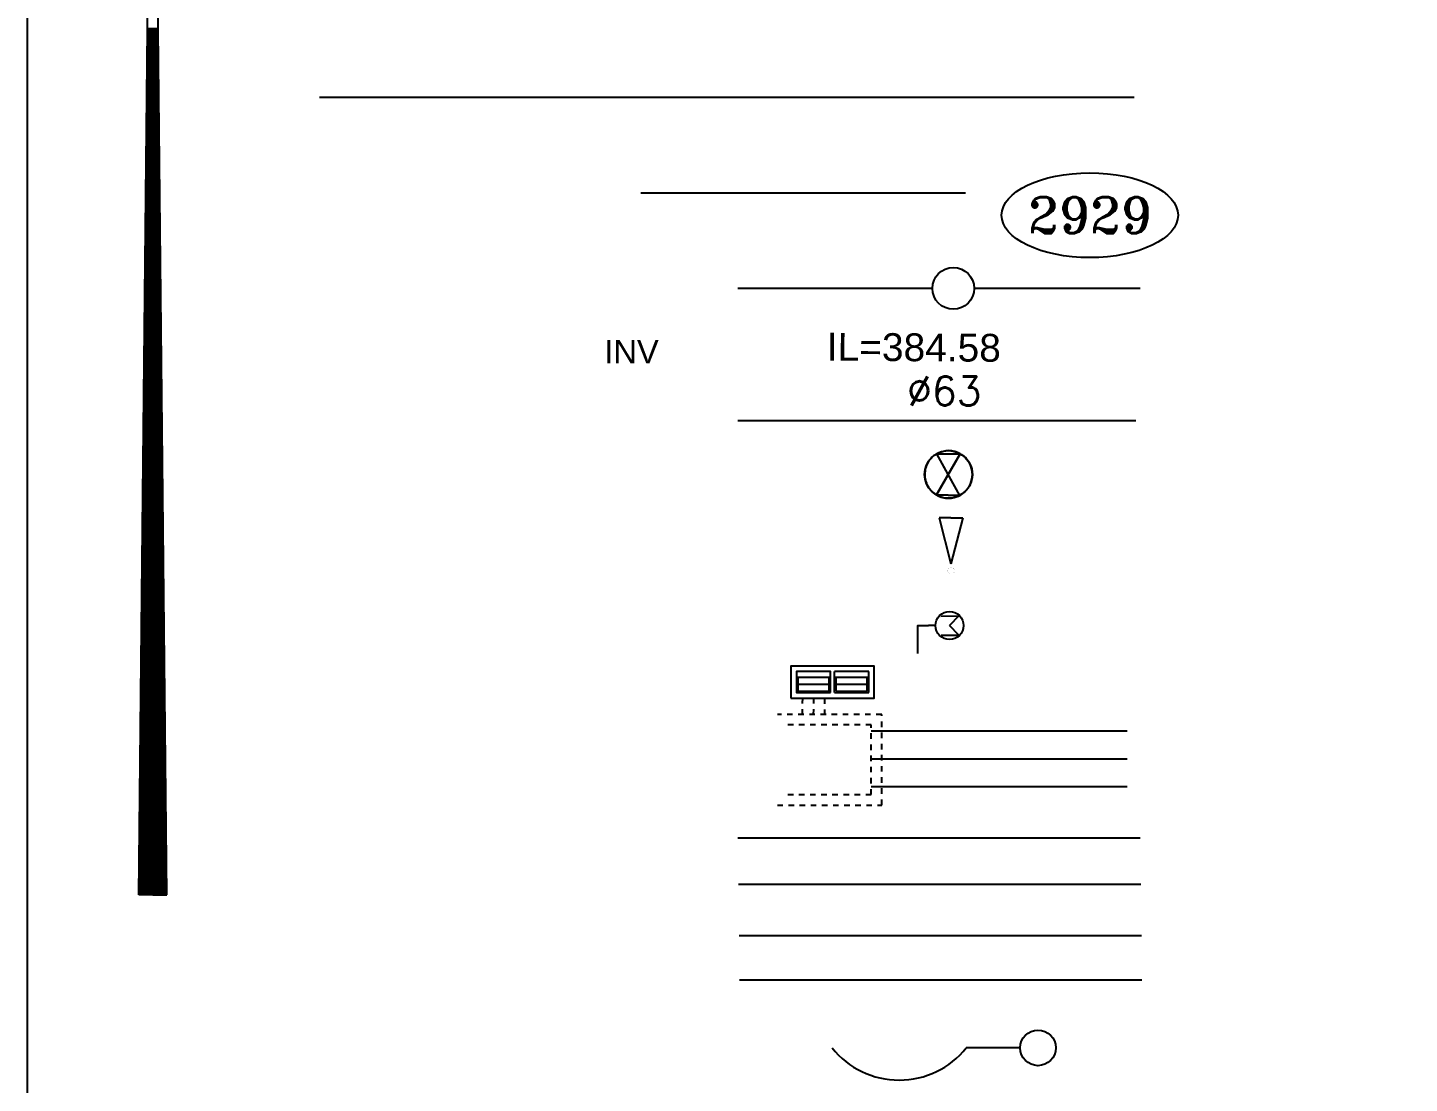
# Model space of a CAD drawing. Extents: x 271 to 16033, y -55852 to 2525.
# Drawn here: x 15991.26 to 16016.08, y -55764.04 to -55745.08 of the extents above; entities that cross this region are included whole.
import ezdxf
from ezdxf.enums import TextEntityAlignment as Align

# ---------------------------------------------------------------- set-up
doc = ezdxf.new("R2010")
doc.units = 0
doc.header["$MEASUREMENT"] = 0
doc.linetypes.add('Dashed', pattern=[1, 0.3, -0.4, 0.3])
for name, color, linetype in [('1501-KIR-BETON', 30, 'Continuous'), ('2-NIKUZ', 134, 'Continuous'), ('4002', 214, 'Continuous'), ('4205', 12, 'Continuous'), ('4436', 32, 'Continuous'), ('6081', 1, 'Continuous'), ('BIU200', 3, 'Continuous'), ('CONT', 8, 'Continuous'), ('H_IL', 7, 'Continuous'), ('MAI 63', 5, 'Continuous'), ('MAI110', 5, 'Continuous'), ('MTEXT-500', 5, 'Continuous'), ('NIKUZ', 134, 'Continuous'), ('TEURA', 32, 'Continuous'), ('TEXT_MIKRA', 7, 'Continuous'), ('TEXT_RAM', 7, 'Continuous')]:
    doc.layers.add(name, color=color, linetype=linetype)
doc.styles.add('DCADTXTSTYLE11', font='ARIAL.TTF')
doc.styles.add('DCADTXTSTYLE14', font='SYMAP')
doc.styles.add('DCADTXTSTYLE15', font='ROMANT')
doc.styles.add('DCADTXTSTYLE8', font='ROMANS')
doc.styles.add('DCADTXTSTYLE9', font='HEBTXT')

# ---------------------------------------------------------------- blocks, each defined once
blk = doc.blocks.new('81')
at = {"color": 250, "linetype": 'Continuous'}
blk.add_line((0, 0.32), (0, 1.287), dxfattribs=at)
blk.add_lwpolyline([(0, 3.699, 0.48057), (0, 1.287, 0.48057)], format="xyb", dxfattribs=at)
blk.add_circle((0, 0), 0.32, dxfattribs=at)
at = {"color": 250, "linetype": 'Continuous', "style": 'DCADTXTSTYLE11', "flags": 1}
for tag, p in [('PCODE', (-3.146, 0.489)), ('LCODE', (-3.146, -0.811))]:
    blk.add_attdef(tag, text='', height=1.2, dxfattribs=at).set_placement(p, align=Align.CENTER)
at = {"color": 250, "linetype": 'Continuous', "style": 'DCADTXTSTYLE11'}
blk.add_attdef('ME', text='', height=1.2, dxfattribs=at).set_placement((-2.155, -2.072), align=Align.RIGHT)
at = {"color": 250, "linetype": 'Continuous', "style": 'DCADTXTSTYLE11', "flags": 8}
blk.add_attdef('S', (-1.59, -2.076), '', height=1.2, dxfattribs=at)
at = {"color": 250, "linetype": 'Continuous', "style": 'DCADTXTSTYLE11'}
for tag, p in [('C', (0.014, -1.473)), ('PP', (-0.025, -3.26))]:
    blk.add_attdef(tag, text='', height=1.2, dxfattribs=at).set_placement(p, align=Align.MIDDLE_CENTER)
blk.add_attdef('P', (2.117, -2.07), '', height=1.2, dxfattribs=at)
blk.add_attdef('O', text='', height=1.2, dxfattribs=at).set_placement((0.027, -2.664), align=Align.TOP_CENTER)
blk = doc.blocks.new('4512')
at = {"color": 5, "linetype": 'Continuous'}
for p, q in [((0, 0.917), (-0.204, 0.917)), ((-0.204, 0.917), (0, 0.119)), ((0, 0.917), (0.204, 0.917)), ((0, 0.917), (0, 0.917)), ((0, 0.917), (0, 0.917)), ((0, 0.917), (0, 0.917)), ((0.204, 0.917), (0, 0.119))]:
    blk.add_line(p, q, dxfattribs=at)
at = {"color": 5, "linetype": 'Continuous', "const_width": 0.0012}
blk.add_lwpolyline([(-0.06, 0, 1), (0.06, 0, 1)], format="xyb", close=True, dxfattribs=at)
at = {"color": 5, "linetype": 'Continuous', "style": 'DCADTXTSTYLE9', "width": 0.8}
blk.add_attdef('N', text='', height=0.9, dxfattribs=at).set_placement((0, 1.267), align=Align.BOTTOM_CENTER)
at = {"color": 5, "linetype": 'Continuous', "style": 'DCADTXTSTYLE9', "width": 0.8, "flags": 1}
blk.add_attdef('TYPE', text='', height=0.9, dxfattribs=at).set_placement((0.003, -0.783), align=Align.TOP_CENTER)
blk = doc.blocks.new('1BB389')
at = {"color": 7, "linetype": 'Continuous'}
for p, q in [((-20.877, -163.781), (-20.1, -163.781)), ((-20.876, -163.688), (-20.101, -163.688)), ((-20.875, -163.594), (-20.102, -163.594)), ((-20.874, -163.5), (-20.103, -163.5)), ((-20.873, -163.406), (-20.104, -163.406)), ((-20.872, -163.312), (-20.105, -163.312)), ((-20.871, -163.219), (-20.106, -163.219)), ((-20.87, -163.125), (-20.107, -163.125)), ((-20.869, -162.938), (-20.109, -162.938)), ((-20.869, -163.031), (-20.108, -163.031)), ((-20.868, -162.844), (-20.11, -162.844)), ((-20.886, -164.719), (-20.091, -164.719)), ((-20.885, -164.625), (-20.092, -164.625)), ((-20.884, -164.438), (-20.094, -164.438)), ((-20.884, -164.531), (-20.093, -164.531)), ((-20.883, -164.344), (-20.095, -164.344)), ((-20.882, -164.25), (-20.096, -164.25)), ((-20.881, -164.156), (-20.097, -164.156)), ((-20.88, -164.062), (-20.098, -164.062)), ((-20.879, -163.969), (-20.099, -163.969)), ((-20.878, -163.875), (-20.1, -163.875)), ((-20.897, -165.75), (-20.081, -165.75)), ((-20.896, -165.656), (-20.082, -165.656)), ((-20.895, -165.562), (-20.083, -165.562)), ((-20.894, -165.469), (-20.084, -165.469)), ((-20.893, -165.375), (-20.085, -165.375)), ((-20.892, -165.281), (-20.085, -165.281)), ((-20.891, -165.188), (-20.086, -165.188)), ((-20.89, -165.094), (-20.087, -165.094)), ((-20.889, -165), (-20.088, -165)), ((-20.888, -164.906), (-20.089, -164.906)), ((-20.887, -164.812), (-20.09, -164.812)), ((-20.906, -166.688), (-20.071, -166.688)), ((-20.905, -166.594), (-20.072, -166.594)), ((-20.904, -166.5), (-20.073, -166.5)), ((-20.903, -166.406), (-20.074, -166.406)), ((-20.902, -166.312), (-20.075, -166.312)), ((-20.901, -166.219), (-20.076, -166.219)), ((-20.9, -166.125), (-20.077, -166.125)), ((-20.899, -166.031), (-20.078, -166.031)), ((-20.898, -165.844), (-20.08, -165.844)), ((-20.898, -165.938), (-20.079, -165.938)), ((-20.916, -167.719), (-20.061, -167.719)), ((-20.915, -167.625), (-20.062, -167.625)), ((-20.914, -167.531), (-20.063, -167.531)), ((-20.913, -167.344), (-20.065, -167.344)), ((-20.913, -167.438), (-20.064, -167.438)), ((-20.912, -167.25), (-20.066, -167.25)), ((-20.911, -167.156), (-20.067, -167.156)), ((-20.91, -167.062), (-20.068, -167.062)), ((-20.909, -166.969), (-20.069, -166.969)), ((-20.908, -166.875), (-20.07, -166.875)), ((-20.907, -166.781), (-20.071, -166.781)), ((-20.927, -168.75), (-20.051, -168.75)), ((-20.926, -168.656), (-20.052, -168.656)), ((-20.925, -168.562), (-20.053, -168.562)), ((-20.924, -168.469), (-20.054, -168.469)), ((-20.923, -168.375), (-20.055, -168.375)), ((-20.922, -168.281), (-20.056, -168.281)), ((-20.921, -168.188), (-20.056, -168.188)), ((-20.92, -168.094), (-20.057, -168.094)), ((-20.919, -168), (-20.058, -168)), ((-20.918, -167.906), (-20.059, -167.906)), ((-20.917, -167.812), (-20.06, -167.812)), ((-20.936, -169.688), (-20.042, -169.688)), ((-20.935, -169.594), (-20.042, -169.594)), ((-20.934, -169.5), (-20.043, -169.5)), ((-20.933, -169.406), (-20.044, -169.406)), ((-20.932, -169.312), (-20.045, -169.312)), ((-20.931, -169.219), (-20.046, -169.219)), ((-20.93, -169.125), (-20.047, -169.125)), ((-20.929, -169.031), (-20.048, -169.031)), ((-20.928, -168.938), (-20.049, -168.938)), ((-20.927, -168.844), (-20.05, -168.844)), ((-20.946, -170.719), (-20.031, -170.719)), ((-20.945, -170.625), (-20.032, -170.625)), ((-20.944, -170.531), (-20.033, -170.531)), ((-20.943, -170.438), (-20.034, -170.438)), ((-20.942, -170.25), (-20.036, -170.25)), ((-20.942, -170.344), (-20.035, -170.344)), ((-20.941, -170.156), (-20.037, -170.156)), ((-20.94, -170.062), (-20.038, -170.062)), ((-20.939, -169.969), (-20.039, -169.969)), ((-20.938, -169.875), (-20.04, -169.875)), ((-20.937, -169.781), (-20.041, -169.781)), ((-20.956, -171.656), (-20.022, -171.656)), ((-20.955, -171.562), (-20.023, -171.562)), ((-20.954, -171.469), (-20.024, -171.469)), ((-20.953, -171.375), (-20.025, -171.375)), ((-20.952, -171.281), (-20.026, -171.281)), ((-20.951, -171.188), (-20.027, -171.188)), ((-20.95, -171.094), (-20.027, -171.094)), ((-20.949, -171), (-20.028, -171)), ((-20.948, -170.906), (-20.029, -170.906)), ((-20.947, -170.812), (-20.03, -170.812)), ((-20.966, -172.688), (-20.012, -172.688)), ((-20.965, -172.594), (-20.013, -172.594)), ((-20.964, -172.5), (-20.013, -172.5)), ((-20.963, -172.406), (-20.014, -172.406)), ((-20.962, -172.312), (-20.015, -172.312)), ((-20.961, -172.219), (-20.016, -172.219)), ((-20.96, -172.125), (-20.017, -172.125)), ((-20.959, -172.031), (-20.018, -172.031)), ((-20.958, -171.938), (-20.019, -171.938)), ((-20.957, -171.75), (-20.021, -171.75)), ((-20.957, -171.844), (-20.02, -171.844)), ((-20.976, -173.719), (-20.001, -173.719)), ((-20.975, -173.625), (-20.002, -173.625)), ((-20.974, -173.531), (-20.003, -173.531)), ((-20.973, -173.438), (-20.004, -173.438)), ((-20.972, -173.344), (-20.005, -173.344)), ((-20.971, -173.156), (-20.007, -173.156)), ((-20.971, -173.25), (-20.006, -173.25)), ((-20.97, -173.062), (-20.008, -173.062)), ((-20.969, -172.969), (-20.009, -172.969)), ((-20.968, -172.875), (-20.01, -172.875)), ((-20.967, -172.781), (-20.011, -172.781)), ((-20.986, -174.656), (-19.992, -174.656)), ((-20.985, -174.562), (-19.993, -174.562)), ((-20.984, -174.469), (-19.994, -174.469)), ((-20.983, -174.375), (-19.995, -174.375)), ((-20.982, -174.281), (-19.996, -174.281)), ((-20.981, -174.188), (-19.997, -174.188)), ((-20.98, -174.094), (-19.998, -174.094)), ((-20.979, -174), (-19.998, -174)), ((-20.978, -173.906), (-19.999, -173.906)), ((-20.977, -173.812), (-20, -173.812)), ((-20.996, -175.688), (-19.982, -175.688)), ((-20.995, -175.594), (-19.983, -175.594)), ((-20.994, -175.5), (-19.984, -175.5)), ((-20.993, -175.406), (-19.984, -175.406)), ((-20.992, -175.312), (-19.985, -175.312)), ((-20.991, -175.219), (-19.986, -175.219)), ((-20.99, -175.125), (-19.987, -175.125)), ((-20.989, -175.031), (-19.988, -175.031)), ((-20.988, -174.938), (-19.989, -174.938)), ((-20.987, -174.844), (-19.99, -174.844)), ((-20.986, -174.75), (-19.991, -174.75)), ((-21.005, -176.625), (-19.972, -176.625)), ((-21.004, -176.531), (-19.973, -176.531)), ((-21.003, -176.438), (-19.974, -176.438)), ((-21.002, -176.344), (-19.975, -176.344)), ((-21.001, -176.25), (-19.976, -176.25)), ((-21, -176.062), (-19.978, -176.062)), ((-21, -176.156), (-19.977, -176.156)), ((-20.999, -175.969), (-19.979, -175.969)), ((-20.998, -175.875), (-19.98, -175.875)), ((-20.997, -175.781), (-19.981, -175.781)), ((-21.015, -177.562), (-19.963, -177.562)), ((-21.015, -177.656), (-19.962, -177.656)), ((-21.014, -177.469), (-19.964, -177.469)), ((-21.013, -177.375), (-19.965, -177.375)), ((-21.012, -177.281), (-19.966, -177.281)), ((-21.011, -177.188), (-19.967, -177.188)), ((-21.01, -177.094), (-19.968, -177.094)), ((-21.009, -177), (-19.969, -177)), ((-21.008, -176.906), (-19.969, -176.906)), ((-21.007, -176.812), (-19.97, -176.812)), ((-21.006, -176.719), (-19.971, -176.719)), ((-21.025, -178.594), (-19.953, -178.594)), ((-21.024, -178.5), (-19.954, -178.5)), ((-21.023, -178.406), (-19.954, -178.406)), ((-21.022, -178.313), (-19.955, -178.313)), ((-21.021, -178.219), (-19.956, -178.219)), ((-21.02, -178.125), (-19.957, -178.125)), ((-21.019, -178.031), (-19.958, -178.031)), ((-21.018, -177.938), (-19.959, -177.938)), ((-21.017, -177.844), (-19.96, -177.844)), ((-21.016, -177.75), (-19.961, -177.75)), ((-21.035, -179.625), (-19.942, -179.625)), ((-21.034, -179.531), (-19.943, -179.531)), ((-21.033, -179.438), (-19.944, -179.438)), ((-21.032, -179.344), (-19.945, -179.344)), ((-21.031, -179.25), (-19.946, -179.25)), ((-21.03, -179.062), (-19.948, -179.062)), ((-21.03, -179.156), (-19.947, -179.156)), ((-21.029, -178.969), (-19.949, -178.969)), ((-21.028, -178.875), (-19.95, -178.875)), ((-21.027, -178.781), (-19.951, -178.781)), ((-21.026, -178.688), (-19.952, -178.688)), ((-21.045, -180.656), (-19.932, -180.656)), ((-21.044, -180.469), (-19.934, -180.469)), ((-21.044, -180.562), (-19.933, -180.562)), ((-21.043, -180.375), (-19.935, -180.375)), ((-21.042, -180.281), (-19.936, -180.281)), ((-21.041, -180.188), (-19.937, -180.188)), ((-21.04, -180.094), (-19.938, -180.094)), ((-21.039, -180), (-19.939, -180)), ((-21.038, -179.906), (-19.94, -179.906)), ((-21.037, -179.812), (-19.94, -179.812)), ((-21.036, -179.719), (-19.941, -179.719)), ((-21.055, -181.594), (-19.923, -181.594)), ((-21.054, -181.5), (-19.924, -181.5)), ((-21.053, -181.406), (-19.925, -181.406)), ((-21.052, -181.312), (-19.925, -181.312)), ((-21.051, -181.219), (-19.926, -181.219)), ((-21.05, -181.125), (-19.927, -181.125)), ((-21.049, -181.031), (-19.928, -181.031)), ((-21.048, -180.938), (-19.929, -180.938)), ((-21.047, -180.844), (-19.93, -180.844)), ((-21.046, -180.75), (-19.931, -180.75)), ((-21.065, -182.625), (-19.912, -182.625)), ((-21.064, -182.531), (-19.913, -182.531)), ((-21.063, -182.438), (-19.914, -182.438)), ((-21.062, -182.344), (-19.915, -182.344)), ((-21.061, -182.25), (-19.916, -182.25)), ((-21.06, -182.156), (-19.917, -182.156)), ((-21.059, -181.969), (-19.919, -181.969)), ((-21.059, -182.062), (-19.918, -182.062)), ((-21.058, -181.875), (-19.92, -181.875)), ((-21.057, -181.781), (-19.921, -181.781)), ((-21.056, -181.688), (-19.922, -181.688)), ((-21.074, -183.562), (-19.903, -183.562)), ((-21.073, -183.375), (-19.905, -183.375)), ((-21.073, -183.469), (-19.904, -183.469)), ((-21.072, -183.281), (-19.906, -183.281)), ((-21.071, -183.188), (-19.907, -183.188)), ((-21.07, -183.094), (-19.908, -183.094)), ((-21.069, -183), (-19.909, -183)), ((-21.068, -182.906), (-19.91, -182.906)), ((-21.067, -182.812), (-19.911, -182.812)), ((-21.066, -182.719), (-19.911, -182.719)), ((-21.085, -184.594), (-19.893, -184.594)), ((-21.084, -184.5), (-19.894, -184.5)), ((-21.083, -184.406), (-19.895, -184.406)), ((-21.082, -184.312), (-19.896, -184.312)), ((-21.081, -184.219), (-19.896, -184.219)), ((-21.08, -184.125), (-19.897, -184.125)), ((-21.079, -184.031), (-19.898, -184.031)), ((-21.078, -183.938), (-19.899, -183.938)), ((-21.077, -183.844), (-19.9, -183.844)), ((-21.076, -183.75), (-19.901, -183.75)), ((-21.075, -183.656), (-19.902, -183.656)), ((-21.095, -185.625), (-19.882, -185.625)), ((-21.094, -185.531), (-19.883, -185.531)), ((-21.093, -185.438), (-19.884, -185.438)), ((-21.092, -185.344), (-19.885, -185.344)), ((-21.091, -185.25), (-19.886, -185.25)), ((-21.09, -185.156), (-19.887, -185.156)), ((-21.089, -185.062), (-19.888, -185.062)), ((-21.088, -184.875), (-19.89, -184.875)), ((-21.088, -184.969), (-19.889, -184.969)), ((-21.087, -184.781), (-19.891, -184.781)), ((-21.086, -184.688), (-19.892, -184.688)), ((-21.104, -186.562), (-19.873, -186.562)), ((-21.103, -186.469), (-19.874, -186.469)), ((-21.102, -186.281), (-19.876, -186.281)), ((-21.102, -186.375), (-19.875, -186.375)), ((-21.101, -186.188), (-19.877, -186.188)), ((-21.1, -186.094), (-19.878, -186.094)), ((-21.099, -186), (-19.879, -186)), ((-21.098, -185.906), (-19.88, -185.906)), ((-21.097, -185.812), (-19.881, -185.812)), ((-21.096, -185.719), (-19.882, -185.719)), ((-21.115, -187.594), (-19.863, -187.594)), ((-21.114, -187.5), (-19.864, -187.5)), ((-21.113, -187.406), (-19.865, -187.406)), ((-21.112, -187.312), (-19.866, -187.312)), ((-21.111, -187.219), (-19.867, -187.219)), ((-21.11, -187.125), (-19.867, -187.125)), ((-21.109, -187.031), (-19.868, -187.031)), ((-21.108, -186.938), (-19.869, -186.938)), ((-21.107, -186.844), (-19.87, -186.844)), ((-21.106, -186.75), (-19.871, -186.75)), ((-21.105, -186.656), (-19.872, -186.656)), ((-21.124, -188.531), (-19.853, -188.531)), ((-21.123, -188.438), (-19.854, -188.438)), ((-21.122, -188.344), (-19.855, -188.344)), ((-21.121, -188.25), (-19.856, -188.25)), ((-21.12, -188.156), (-19.857, -188.156)), ((-21.119, -188.062), (-19.858, -188.062)), ((-21.118, -187.969), (-19.859, -187.969)), ((-21.117, -187.781), (-19.861, -187.781)), ((-21.117, -187.875), (-19.86, -187.875)), ((-21.116, -187.688), (-19.862, -187.688)), ((-21.134, -189.562), (-19.843, -189.562)), ((-21.133, -189.469), (-19.844, -189.469)), ((-21.132, -189.281), (-19.846, -189.281)), ((-21.132, -189.375), (-19.845, -189.375)), ((-21.131, -189.188), (-19.847, -189.188)), ((-21.13, -189.094), (-19.848, -189.094)), ((-21.129, -189), (-19.849, -189)), ((-21.128, -188.906), (-19.85, -188.906)), ((-21.127, -188.812), (-19.851, -188.812)), ((-21.126, -188.719), (-19.852, -188.719)), ((-21.125, -188.625), (-19.853, -188.625)), ((-21.145, -190.594), (-19.833, -190.594)), ((-21.144, -190.5), (-19.834, -190.5)), ((-21.143, -190.406), (-19.835, -190.406)), ((-21.142, -190.312), (-19.836, -190.312)), ((-21.141, -190.219), (-19.837, -190.219)), ((-21.14, -190.125), (-19.838, -190.125)), ((-21.139, -190.031), (-19.838, -190.031)), ((-21.138, -189.938), (-19.839, -189.938)), ((-21.137, -189.844), (-19.84, -189.844)), ((-21.136, -189.75), (-19.841, -189.75)), ((-21.135, -189.656), (-19.842, -189.656)), ((-21.154, -191.531), (-19.824, -191.531)), ((-21.153, -191.438), (-19.824, -191.438)), ((-21.152, -191.344), (-19.825, -191.344)), ((-21.151, -191.25), (-19.826, -191.25)), ((-21.15, -191.156), (-19.827, -191.156)), ((-21.149, -191.062), (-19.828, -191.062)), ((-21.148, -190.969), (-19.829, -190.969)), ((-21.147, -190.875), (-19.83, -190.875)), ((-21.146, -190.688), (-19.832, -190.688)), ((-21.146, -190.781), (-19.831, -190.781)), ((-21.164, -192.562), (-19.813, -192.562)), ((-21.163, -192.469), (-19.814, -192.469)), ((-21.162, -192.375), (-19.815, -192.375)), ((-21.161, -192.188), (-19.817, -192.188)), ((-21.161, -192.281), (-19.816, -192.281)), ((-21.16, -192.094), (-19.818, -192.094)), ((-21.159, -192), (-19.819, -192)), ((-21.158, -191.906), (-19.82, -191.906)), ((-21.157, -191.812), (-19.821, -191.812)), ((-21.156, -191.719), (-19.822, -191.719)), ((-21.155, -191.625), (-19.823, -191.625)), ((-21.174, -193.5), (-19.804, -193.5)), ((-21.173, -193.406), (-19.805, -193.406)), ((-21.172, -193.312), (-19.806, -193.312)), ((-21.171, -193.219), (-19.807, -193.219)), ((-21.17, -193.125), (-19.808, -193.125)), ((-21.169, -193.031), (-19.809, -193.031)), ((-21.168, -192.938), (-19.809, -192.938)), ((-21.167, -192.844), (-19.81, -192.844)), ((-21.166, -192.75), (-19.811, -192.75)), ((-21.165, -192.656), (-19.812, -192.656)), ((-21.184, -194.531), (-19.794, -194.531)), ((-21.183, -194.438), (-19.795, -194.438)), ((-21.182, -194.344), (-19.795, -194.344)), ((-21.181, -194.25), (-19.796, -194.25)), ((-21.18, -194.156), (-19.797, -194.156)), ((-21.179, -194.062), (-19.798, -194.062)), ((-21.178, -193.969), (-19.799, -193.969)), ((-21.177, -193.875), (-19.8, -193.875)), ((-21.176, -193.781), (-19.801, -193.781)), ((-21.175, -193.594), (-19.803, -193.594)), ((-21.175, -193.688), (-19.802, -193.688)), ((-21.193, -195.469), (-19.784, -195.469)), ((-21.192, -195.375), (-19.785, -195.375)), ((-21.191, -195.281), (-19.786, -195.281)), ((-21.19, -195.094), (-19.788, -195.094)), ((-21.19, -195.188), (-19.787, -195.188)), ((-21.189, -195), (-19.789, -195)), ((-21.188, -194.906), (-19.79, -194.906)), ((-21.187, -194.812), (-19.791, -194.812)), ((-21.186, -194.719), (-19.792, -194.719)), ((-21.185, -194.625), (-19.793, -194.625)), ((-21.204, -196.5), (-19.774, -196.5)), ((-21.203, -196.406), (-19.775, -196.406)), ((-21.202, -196.312), (-19.776, -196.312)), ((-21.201, -196.219), (-19.777, -196.219)), ((-21.2, -196.125), (-19.778, -196.125)), ((-21.199, -196.031), (-19.779, -196.031)), ((-21.198, -195.938), (-19.78, -195.938)), ((-21.197, -195.844), (-19.78, -195.844)), ((-21.196, -195.75), (-19.781, -195.75)), ((-21.195, -195.656), (-19.782, -195.656)), ((-21.194, -195.562), (-19.783, -195.562)), ((-21.214, -197.531), (-19.764, -197.531)), ((-21.213, -197.438), (-19.765, -197.438)), ((-21.212, -197.344), (-19.766, -197.344)), ((-21.211, -197.25), (-19.766, -197.25)), ((-21.21, -197.156), (-19.767, -197.156)), ((-21.209, -197.062), (-19.768, -197.062)), ((-21.208, -196.969), (-19.769, -196.969)), ((-21.207, -196.875), (-19.77, -196.875)), ((-21.206, -196.781), (-19.771, -196.781)), ((-21.205, -196.594), (-19.773, -196.594)), ((-21.205, -196.688), (-19.772, -196.688)), ((-21.223, -198.469), (-19.754, -198.469)), ((-21.222, -198.375), (-19.755, -198.375)), ((-21.221, -198.281), (-19.756, -198.281)), ((-21.22, -198.188), (-19.757, -198.188)), ((-21.219, -198), (-19.759, -198)), ((-21.219, -198.094), (-19.758, -198.094)), ((-21.218, -197.906), (-19.76, -197.906)), ((-21.217, -197.812), (-19.761, -197.812)), ((-21.216, -197.719), (-19.762, -197.719)), ((-21.215, -197.625), (-19.763, -197.625)), ((-21.234, -199.5), (-19.744, -199.5)), ((-21.233, -199.406), (-19.745, -199.406)), ((-21.232, -199.312), (-19.746, -199.312)), ((-21.231, -199.219), (-19.747, -199.219)), ((-21.23, -199.125), (-19.748, -199.125)), ((-21.229, -199.031), (-19.749, -199.031)), ((-21.228, -198.938), (-19.75, -198.938)), ((-21.227, -198.844), (-19.751, -198.844)), ((-21.226, -198.75), (-19.751, -198.75)), ((-21.225, -198.656), (-19.752, -198.656)), ((-21.224, -198.562), (-19.753, -198.562)), ((-21.243, -200.438), (-19.735, -200.438)), ((-21.242, -200.344), (-19.736, -200.344)), ((-21.241, -200.25), (-19.737, -200.25)), ((-21.24, -200.156), (-19.737, -200.156)), ((-21.239, -200.063), (-19.738, -200.063)), ((-21.238, -199.969), (-19.739, -199.969)), ((-21.237, -199.875), (-19.74, -199.875)), ((-21.236, -199.781), (-19.741, -199.781)), ((-21.235, -199.688), (-19.742, -199.688)), ((-21.234, -199.594), (-19.743, -199.594)), ((-21.253, -201.469), (-19.724, -201.469)), ((-21.252, -201.375), (-19.725, -201.375)), ((-21.251, -201.281), (-19.726, -201.281)), ((-21.25, -201.188), (-19.727, -201.188)), ((-21.249, -201.094), (-19.728, -201.094)), ((-21.248, -200.906), (-19.73, -200.906)), ((-21.248, -201), (-19.729, -201)), ((-21.247, -200.812), (-19.731, -200.812)), ((-21.246, -200.719), (-19.732, -200.719)), ((-21.245, -200.625), (-19.733, -200.625)), ((-21.244, -200.531), (-19.734, -200.531)), ((-21.263, -202.406), (-19.715, -202.406)), ((-21.263, -202.5), (-19.714, -202.5)), ((-21.262, -202.312), (-19.716, -202.312)), ((-21.261, -202.219), (-19.717, -202.219)), ((-21.26, -202.125), (-19.718, -202.125)), ((-21.259, -202.031), (-19.719, -202.031)), ((-21.258, -201.938), (-19.72, -201.938)), ((-21.257, -201.844), (-19.721, -201.844)), ((-21.256, -201.75), (-19.722, -201.75)), ((-21.255, -201.656), (-19.722, -201.656)), ((-21.254, -201.562), (-19.723, -201.562)), ((-21.273, -203.438), (-19.705, -203.438)), ((-21.272, -203.344), (-19.706, -203.344)), ((-21.271, -203.25), (-19.707, -203.25)), ((-21.27, -203.156), (-19.707, -203.156)), ((-21.269, -203.062), (-19.708, -203.062)), ((-21.268, -202.969), (-19.709, -202.969)), ((-21.267, -202.875), (-19.71, -202.875)), ((-21.266, -202.781), (-19.711, -202.781)), ((-21.265, -202.688), (-19.712, -202.688)), ((-21.264, -202.594), (-19.713, -202.594)), ((-21.283, -204.469), (-19.694, -204.469)), ((-21.282, -204.375), (-19.695, -204.375)), ((-21.281, -204.281), (-19.696, -204.281)), ((-21.28, -204.188), (-19.697, -204.188)), ((-21.279, -204.094), (-19.698, -204.094)), ((-21.278, -203.906), (-19.7, -203.906)), ((-21.278, -204), (-19.699, -204)), ((-21.277, -203.812), (-19.701, -203.812)), ((-21.276, -203.719), (-19.702, -203.719)), ((-21.275, -203.625), (-19.703, -203.625)), ((-21.274, -203.531), (-19.704, -203.531)), ((-21.292, -205.312), (-19.686, -205.312)), ((-21.292, -205.406), (-19.685, -205.406)), ((-21.291, -205.219), (-19.687, -205.219)), ((-21.29, -205.125), (-19.688, -205.125)), ((-21.289, -205.031), (-19.689, -205.031)), ((-21.288, -204.938), (-19.69, -204.938)), ((-21.287, -204.844), (-19.691, -204.844)), ((-21.286, -204.75), (-19.692, -204.75)), ((-21.285, -204.656), (-19.693, -204.656)), ((-21.284, -204.562), (-19.693, -204.562)), ((-21.303, -206.438), (-19.675, -206.438)), ((-21.302, -206.344), (-19.676, -206.344)), ((-21.301, -206.25), (-19.677, -206.25)), ((-21.3, -206.156), (-19.678, -206.156)), ((-21.299, -206.062), (-19.678, -206.062)), ((-21.298, -205.969), (-19.679, -205.969)), ((-21.297, -205.875), (-19.68, -205.875)), ((-21.296, -205.781), (-19.681, -205.781)), ((-21.295, -205.688), (-19.682, -205.688)), ((-21.294, -205.594), (-19.683, -205.594)), ((-21.293, -205.5), (-19.684, -205.5)), ((-21.313, -207.469), (-19.664, -207.469)), ((-21.312, -207.375), (-19.665, -207.375)), ((-21.311, -207.281), (-19.666, -207.281)), ((-21.31, -207.188), (-19.667, -207.188)), ((-21.309, -207.094), (-19.668, -207.094)), ((-21.308, -207), (-19.669, -207)), ((-21.307, -206.812), (-19.671, -206.812)), ((-21.307, -206.906), (-19.67, -206.906)), ((-21.306, -206.719), (-19.672, -206.719)), ((-21.305, -206.625), (-19.673, -206.625)), ((-21.304, -206.531), (-19.674, -206.531)), ((-21.322, -208.406), (-19.655, -208.406)), ((-21.321, -208.219), (-19.657, -208.219)), ((-21.321, -208.313), (-19.656, -208.313)), ((-21.32, -208.125), (-19.658, -208.125)), ((-21.319, -208.031), (-19.659, -208.031)), ((-21.318, -207.938), (-19.66, -207.938)), ((-21.317, -207.844), (-19.661, -207.844)), ((-21.316, -207.75), (-19.662, -207.75)), ((-21.315, -207.656), (-19.663, -207.656)), ((-21.314, -207.562), (-19.664, -207.562)), ((-21.333, -209.438), (-19.645, -209.438)), ((-21.332, -209.344), (-19.646, -209.344)), ((-21.331, -209.25), (-19.647, -209.25)), ((-21.33, -209.156), (-19.648, -209.156)), ((-21.329, -209.062), (-19.649, -209.062)), ((-21.328, -208.969), (-19.649, -208.969)), ((-21.327, -208.875), (-19.65, -208.875)), ((-21.326, -208.781), (-19.651, -208.781)), ((-21.325, -208.688), (-19.652, -208.688)), ((-21.324, -208.594), (-19.653, -208.594)), ((-21.323, -208.5), (-19.654, -208.5)), ((-21.342, -210.375), (-19.635, -210.375)), ((-21.341, -210.281), (-19.636, -210.281)), ((-21.34, -210.188), (-19.637, -210.188)), ((-21.339, -210.094), (-19.638, -210.094)), ((-21.338, -210), (-19.639, -210)), ((-21.337, -209.906), (-19.64, -209.906)), ((-21.336, -209.719), (-19.642, -209.719)), ((-21.336, -209.812), (-19.641, -209.812)), ((-21.335, -209.625), (-19.643, -209.625)), ((-21.334, -209.531), (-19.644, -209.531)), ((-21.352, -211.406), (-19.625, -211.406)), ((-21.351, -211.219), (-19.627, -211.219)), ((-21.351, -211.312), (-19.626, -211.312)), ((-21.35, -211.125), (-19.628, -211.125)), ((-21.349, -211.031), (-19.629, -211.031)), ((-21.348, -210.938), (-19.63, -210.938)), ((-21.347, -210.844), (-19.631, -210.844)), ((-21.346, -210.75), (-19.632, -210.75)), ((-21.345, -210.656), (-19.633, -210.656)), ((-21.344, -210.562), (-19.634, -210.562)), ((-21.343, -210.469), (-19.635, -210.469)), ((-21.362, -212.344), (-19.616, -212.344)), ((-21.361, -212.25), (-19.617, -212.25)), ((-21.36, -212.156), (-19.618, -212.156)), ((-21.359, -212.062), (-19.619, -212.062)), ((-21.358, -211.969), (-19.62, -211.969)), ((-21.357, -211.875), (-19.62, -211.875)), ((-21.356, -211.781), (-19.621, -211.781)), ((-21.355, -211.688), (-19.622, -211.688)), ((-21.354, -211.594), (-19.623, -211.594)), ((-21.353, -211.5), (-19.624, -211.5)), ((-21.372, -213.375), (-19.606, -213.375)), ((-21.371, -213.281), (-19.606, -213.281)), ((-21.37, -213.188), (-19.607, -213.188)), ((-21.369, -213.094), (-19.608, -213.094)), ((-21.368, -213), (-19.609, -213)), ((-21.367, -212.906), (-19.61, -212.906)), ((-21.366, -212.812), (-19.611, -212.812)), ((-21.365, -212.625), (-19.613, -212.625)), ((-21.365, -212.719), (-19.612, -212.719)), ((-21.364, -212.531), (-19.614, -212.531)), ((-21.363, -212.438), (-19.615, -212.438)), ((-21.382, -214.406), (-19.595, -214.406)), ((-21.381, -214.312), (-19.596, -214.312)), ((-21.38, -214.125), (-19.598, -214.125)), ((-21.38, -214.219), (-19.597, -214.219)), ((-21.379, -214.031), (-19.599, -214.031)), ((-21.378, -213.938), (-19.6, -213.938)), ((-21.377, -213.844), (-19.601, -213.844)), ((-21.376, -213.75), (-19.602, -213.75)), ((-21.375, -213.656), (-19.603, -213.656)), ((-21.374, -213.563), (-19.604, -213.563)), ((-21.373, -213.469), (-19.605, -213.469)), ((-21.392, -215.344), (-19.586, -215.344)), ((-21.391, -215.25), (-19.587, -215.25)), ((-21.39, -215.156), (-19.588, -215.156)), ((-21.389, -215.062), (-19.589, -215.062)), ((-21.388, -214.969), (-19.59, -214.969)), ((-21.387, -214.875), (-19.591, -214.875)), ((-21.386, -214.781), (-19.591, -214.781)), ((-21.385, -214.688), (-19.592, -214.688)), ((-21.384, -214.594), (-19.593, -214.594)), ((-21.383, -214.5), (-19.594, -214.5)), ((-21.402, -216.375), (-19.576, -216.375)), ((-21.401, -216.281), (-19.577, -216.281)), ((-21.4, -216.188), (-19.577, -216.188)), ((-21.399, -216.094), (-19.578, -216.094)), ((-21.398, -216), (-19.579, -216)), ((-21.397, -215.906), (-19.58, -215.906)), ((-21.396, -215.812), (-19.581, -215.812)), ((-21.395, -215.719), (-19.582, -215.719)), ((-21.394, -215.531), (-19.584, -215.531)), ((-21.394, -215.625), (-19.583, -215.625)), ((-21.393, -215.438), (-19.585, -215.438)), ((-21.411, -217.312), (-19.566, -217.312)), ((-21.41, -217.219), (-19.567, -217.219)), ((-21.409, -217.031), (-19.569, -217.031)), ((-21.409, -217.125), (-19.568, -217.125)), ((-21.408, -216.938), (-19.57, -216.938)), ((-21.407, -216.844), (-19.571, -216.844)), ((-21.406, -216.75), (-19.572, -216.75)), ((-21.405, -216.656), (-19.573, -216.656)), ((-21.404, -216.563), (-19.574, -216.563)), ((-21.403, -216.469), (-19.575, -216.469)), ((-21.422, -218.344), (-19.556, -218.344)), ((-21.421, -218.25), (-19.557, -218.25)), ((-21.42, -218.156), (-19.558, -218.156)), ((-21.419, -218.062), (-19.559, -218.062)), ((-21.418, -217.969), (-19.56, -217.969)), ((-21.417, -217.875), (-19.561, -217.875)), ((-21.416, -217.781), (-19.562, -217.781)), ((-21.415, -217.688), (-19.562, -217.688)), ((-21.414, -217.594), (-19.563, -217.594)), ((-21.413, -217.5), (-19.564, -217.5)), ((-21.412, -217.406), (-19.565, -217.406)), ((-21.432, -219.375), (-19.546, -219.375)), ((-21.431, -219.281), (-19.547, -219.281)), ((-21.43, -219.188), (-19.548, -219.188)), ((-21.429, -219.094), (-19.548, -219.094)), ((-21.428, -219), (-19.549, -219)), ((-21.427, -218.906), (-19.55, -218.906)), ((-21.426, -218.812), (-19.551, -218.812)), ((-21.425, -218.719), (-19.552, -218.719)), ((-21.424, -218.531), (-19.554, -218.531)), ((-21.424, -218.625), (-19.553, -218.625)), ((-21.423, -218.438), (-19.555, -218.438)), ((-21.441, -220.312), (-19.536, -220.312)), ((-21.44, -220.219), (-19.537, -220.219)), ((-21.439, -220.125), (-19.538, -220.125)), ((-21.438, -219.938), (-19.54, -219.938)), ((-21.438, -220.031), (-19.539, -220.031)), ((-21.437, -219.844), (-19.541, -219.844)), ((-21.436, -219.75), (-19.542, -219.75)), ((-21.435, -219.656), (-19.543, -219.656)), ((-21.434, -219.562), (-19.544, -219.562)), ((-21.433, -219.469), (-19.545, -219.469)), ((-21.452, -221.344), (-19.526, -221.344)), ((-21.451, -221.25), (-19.527, -221.25)), ((-21.45, -221.156), (-19.528, -221.156)), ((-21.449, -221.062), (-19.529, -221.062)), ((-21.448, -220.969), (-19.53, -220.969)), ((-21.447, -220.875), (-19.531, -220.875)), ((-21.446, -220.781), (-19.532, -220.781)), ((-21.445, -220.688), (-19.533, -220.688)), ((-21.444, -220.594), (-19.533, -220.594)), ((-21.443, -220.5), (-19.534, -220.5)), ((-21.442, -220.406), (-19.535, -220.406)), ((-21.461, -222.281), (-19.517, -222.281)), ((-21.46, -222.188), (-19.518, -222.188)), ((-21.459, -222.094), (-19.519, -222.094)), ((-21.458, -222), (-19.519, -222)), ((-21.457, -221.906), (-19.52, -221.906)), ((-21.456, -221.813), (-19.521, -221.813)), ((-21.455, -221.719), (-19.522, -221.719)), ((-21.454, -221.625), (-19.523, -221.625)), ((-21.453, -221.438), (-19.525, -221.438)), ((-21.453, -221.531), (-19.524, -221.531)), ((-21.471, -223.312), (-19.506, -223.312)), ((-21.47, -223.219), (-19.507, -223.219)), ((-21.469, -223.125), (-19.508, -223.125)), ((-21.468, -223.031), (-19.509, -223.031)), ((-21.467, -222.844), (-19.511, -222.844)), ((-21.467, -222.938), (-19.51, -222.938)), ((-21.466, -222.75), (-19.512, -222.75)), ((-21.465, -222.656), (-19.513, -222.656)), ((-21.464, -222.562), (-19.514, -222.562)), ((-21.463, -222.469), (-19.515, -222.469)), ((-21.462, -222.375), (-19.516, -222.375)), ((-21.482, -224.344), (-19.496, -224.344)), ((-21.481, -224.25), (-19.497, -224.25)), ((-21.48, -224.156), (-19.498, -224.156)), ((-21.479, -224.062), (-19.499, -224.062)), ((-21.478, -223.969), (-19.5, -223.969)), ((-21.477, -223.875), (-19.501, -223.875)), ((-21.476, -223.781), (-19.502, -223.781)), ((-21.475, -223.688), (-19.503, -223.688)), ((-21.474, -223.594), (-19.504, -223.594)), ((-21.473, -223.5), (-19.504, -223.5)), ((-21.472, -223.406), (-19.505, -223.406)), ((-21.488, -225), (-19.49, -225)), ((-21.487, -224.906), (-19.49, -224.906)), ((-21.486, -224.812), (-19.491, -224.812)), ((-21.485, -224.719), (-19.492, -224.719)), ((-21.484, -224.625), (-19.493, -224.625)), ((-21.483, -224.531), (-19.494, -224.531)), ((-21.482, -224.438), (-19.495, -224.438))]:
    blk.add_line(p, q, dxfattribs=at)

msp = doc.modelspace()

# ---------------------------------------------------------------- linework, layer by layer
at = {"layer": '1501-KIR-BETON', "color": 250, "linetype": 'Continuous', "ltscale": 0.25}
for p, q in [((15993.25697, -55760.65028, 1172.19571), (15993.5064, -55735.6637, 1172.19571)), ((15993.75697, -55760.65028, 1172.19571), (15993.50761, -55735.6637, 1172.19571)), ((15993.50697, -55760.65028, 1172.19571), (15993.25697, -55760.65028, 1172.19571)), ((15993.50697, -55760.65028, 1172.19571), (15993.75697, -55760.65028, 1172.19571))]:
    msp.add_line(p, q, dxfattribs=at)
at = {"layer": '1501-KIR-BETON', "color": 250, "linetype": 'Continuous'}
msp.add_line((16011.13199, -55746.33309, 1172.19571), (15996.49978, -55746.33309, 1172.19571), dxfattribs=at)
at = {"layer": '1501-KIR-BETON', "color": 5, "linetype": 'Continuous'}
for p, q in [((16007.56451, -55755.81688, 1172.19571), (16007.43851, -55755.8176, 1172.19571)), ((16007.66178, -55755.64464, 1172.19571), (16007.98107, -55755.64281, 1172.19571)), ((16007.98107, -55755.64281, 1172.19571), (16007.8165, -55755.81544, 1172.19571)), ((16007.98303, -55755.98617, 1172.19571), (16007.8165, -55755.81544, 1172.19571)), ((16007.66375, -55755.988, 1172.19571), (16007.98303, -55755.98617, 1172.19571))]:
    msp.add_line(p, q, dxfattribs=at).dxf.unprotected_set("ltscale", -0.003125)
at = {"layer": '1501-KIR-BETON', "color": 134, "linetype": 'Continuous', "ltscale": 0.7}
for p, q in [((16005.68142, -55756.74742, 1288.13071), (16005.06542, -55756.74709, 1288.13071)), ((16005.09342, -55756.74711, 1288.13071), (16005.09329, -55756.99211, 1288.13071)), ((16005.65329, -55756.9924, 1288.13071), (16005.65342, -55756.7474, 1288.13071)), ((16005.75128, -55757.02046, 1288.13071), (16005.75148, -55756.64246, 1288.13071)), ((16006.33942, -55756.74777, 1288.13071), (16005.75142, -55756.74746, 1288.13071)), ((16006.36748, -55756.64278, 1288.13071), (16005.75148, -55756.64246, 1288.13071)), ((16005.77929, -55756.99247, 1288.13071), (16005.77942, -55756.74747, 1288.13071)), ((16006.33929, -55756.99277, 1288.13071), (16006.33942, -55756.74777, 1288.13071)), ((16006.36742, -55756.74778, 1288.13071), (16006.33942, -55756.74777, 1288.13071)), ((16006.36728, -55757.02078, 1288.13071), (16006.36748, -55756.64278, 1288.13071)), ((16005.09329, -55756.99211, 1288.13071), (16005.65329, -55756.9924, 1288.13071)), ((16005.09336, -55756.86961, 1288.13071), (16005.65336, -55756.8699, 1288.13071)), ((16005.75128, -55757.02046, 1288.13071), (16006.36728, -55757.02078, 1288.13071)), ((16005.77929, -55756.99247, 1288.13071), (16006.33929, -55756.99277, 1288.13071)), ((16005.77936, -55756.86997, 1288.13071), (16006.33936, -55756.87027, 1288.13071))]:
    msp.add_line(p, q, dxfattribs=at)
at = {"layer": '1501-KIR-BETON', "color": 250, "linetype": 'Continuous', "ltscale": 0.64, "elevation": 1172.19571}
for points in [[(16007.79302, -55753.10275), (16007.58752, -55752.73236), (16007.55192, -55752.75493), (16007.53057, -55752.77119), (16007.51028, -55752.78876), (16007.49113, -55752.80757), (16007.4732, -55752.82755), (16007.45656, -55752.84861), (16007.44128, -55752.87067), (16007.42741, -55752.89365), (16007.40413, -55752.942), (16007.39481, -55752.96717), (16007.3871, -55752.99288), (16007.38101, -55753.01902), (16007.37657, -55753.04549), (16007.37381, -55753.07219), (16007.37273, -55753.09901), (16007.37562, -55753.15259), (16007.3852, -55753.20538), (16007.39246, -55753.23122), (16007.40133, -55753.25656), (16007.41177, -55753.28128), (16007.4372, -55753.32853), (16007.45209, -55753.35086), (16007.48592, -55753.39251), (16007.50473, -55753.41166), (16007.5247, -55753.42959), (16007.54577, -55753.44623), (16007.56783, -55753.46151), (16007.58084, -55753.46936)], [(16008.00235, -55753.4791), (16007.58752, -55752.73236), (16008.00913, -55752.73025), (16007.58084, -55753.46936)], [(16008.00235, -55753.4791), (16007.79302, -55753.10275), (16008.00913, -55752.73025), (16008.03211, -55752.74412), (16008.07524, -55752.77604), (16008.11402, -55752.81312), (16008.13159, -55752.83341), (16008.16274, -55752.8771), (16008.18817, -55752.92435), (16008.19861, -55752.94907), (16008.21474, -55753.00025), (16008.22432, -55753.05304), (16008.22721, -55753.10662), (16008.22337, -55753.16014), (16008.21285, -55753.21275), (16008.20513, -55753.23846), (16008.19581, -55753.26363), (16008.18493, -55753.28817), (16008.17253, -55753.31198), (16008.15867, -55753.33496), (16008.14338, -55753.35702), (16008.12674, -55753.37808), (16008.10881, -55753.39806), (16008.08967, -55753.41687), (16008.06937, -55753.43444), (16008.04802, -55753.4507), (16008.02569, -55753.46559)], [(16008.00235, -55753.4791), (16007.58084, -55753.46936), (16007.61462, -55753.48778), (16007.63915, -55753.49865), (16007.66433, -55753.50797), (16007.71618, -55753.52178), (16007.74265, -55753.52621), (16007.76935, -55753.52898), (16007.79617, -55753.53006), (16007.823, -55753.52945), (16007.84974, -55753.52717), (16007.87629, -55753.5232), (16007.90254, -55753.51758), (16007.95371, -55753.50146), (16007.97844, -55753.49102)]]:
    msp.add_lwpolyline(points, close=True, dxfattribs=at)
at = {"layer": '1501-KIR-BETON', "color": 7, "linetype": 'Continuous', "ltscale": 0.64, "elevation": 1172.19571}
msp.add_lwpolyline([(16008.00913, -55752.73025), (16007.96079, -55752.70698), (16007.90991, -55752.68994), (16007.85729, -55752.67942), (16007.80378, -55752.67557), (16007.7502, -55752.67846), (16007.72365, -55752.68243), (16007.67156, -55752.69531), (16007.6215, -55752.71461), (16007.58752, -55752.73236)], close=True, dxfattribs=at)
at = {"layer": '1501-KIR-BETON', "color": 5, "linetype": 'Continuous', "elevation": 1172.19571}
msp.add_lwpolyline([(16007.24572, -55756.31688), (16007.24649, -55755.81688), (16007.43851, -55755.8176)], dxfattribs=at).dxf.unprotected_set("ltscale", -1)
at = {"layer": '1501-KIR-BETON', "color": 134, "linetype": 'Continuous', "ltscale": 0.7, "elevation": 1288.13071}
for points in [[(16004.96722, -55757.11804), (16006.46522, -55757.11884), (16006.46553, -55756.54484), (16004.96753, -55756.54404)], [(16005.68128, -55757.02042), (16005.68148, -55756.64242), (16005.06548, -55756.64209), (16005.06528, -55757.02009)]]:
    msp.add_lwpolyline(points, close=True, dxfattribs=at)
at = {"layer": '1501-KIR-BETON', "color": 250, "linetype": 'Continuous', "ltscale": 0.64}
msp.add_circle((16007.79496, -55753.1028, 1172.19571), 0.42729, dxfattribs=at)
at = {"layer": '1501-KIR-BETON', "color": 5, "linetype": 'Continuous'}
msp.add_circle((16007.8165, -55755.81544, 1172.19571), 0.252, dxfattribs=at).dxf.unprotected_set("ltscale", -0.003125)
at = {"layer": '1501-KIR-BETON', "color": 3, "linetype": 'Continuous', "ltscale": 0.081181}
msp.add_ellipse((16010.33641, -55748.4488), major_axis=(-1.58506, 0), ratio=0.4801274, dxfattribs=at)
at = {"layer": '2-NIKUZ', "color": 134, "linetype": 'Continuous', "ltscale": 0.01}
for p, q in [((16011.00905, -55757.7137, 1168.44571), (16006.41141, -55757.71382, 1168.44571)), ((16011.00904, -55758.2137, 1168.44571), (16006.4114, -55758.21382, 1168.44571)), ((16011.00905, -55758.7137, 1168.44571), (16006.41141, -55758.71382, 1168.44571))]:
    msp.add_line(p, q, dxfattribs=at)
at = {"layer": '4002', "color": 214, "linetype": 'Continuous', "ltscale": 0.01}
msp.add_line((16004.02651, -55760.45899, 1172.19571), (16011.25368, -55760.45899, 1172.19571), dxfattribs=at)
at = {"layer": '4205', "color": 12, "linetype": 'Continuous', "ltscale": 0.01}
msp.add_line((16004.03738, -55761.38072, 1172.19571), (16011.26455, -55761.38072, 1172.19571), dxfattribs=at)
at = {"layer": '6081', "color": 1, "linetype": 'Continuous', "ltscale": 0.01}
msp.add_line((16004.01565, -55759.62478, 1172.19571), (16011.24282, -55759.62478, 1172.19571), dxfattribs=at)
at = {"layer": 'BIU200', "color": 3, "linetype": 'Continuous', "ltscale": 0.01}
for p, q in [((16004.01565, -55749.76071, 1172.19571), (16007.50884, -55749.76071, 1172.19571)), ((16004.01565, -55749.76071, 1172.19571), (16007.50884, -55749.76071, 1172.19571)), ((16008.2596, -55749.76071, 1172.19571), (16011.24282, -55749.76071, 1172.19571)), ((16008.2596, -55749.76071, 1172.19571), (16011.24282, -55749.76071, 1172.19571))]:
    msp.add_line(p, q, dxfattribs=at)
msp.add_circle((16007.88422, -55749.76197, 1172.19571), 0.37538, dxfattribs=at)
msp.add_circle((16007.88422, -55749.76197, 1172.19571), 0.37538, dxfattribs=at)
at = {"layer": 'CONT', "color": 250, "linetype": 'Continuous', "ltscale": 0.01}
msp.add_line((15991.25842, -55795.72068, 1172.19571), (15991.25842, -55730.72068, 1172.19571), dxfattribs=at)
at = {"layer": 'MAI 63', "color": 5, "linetype": 'Continuous', "ltscale": 0.01}
msp.add_line((16004.01565, -55752.1362, 1172.19571), (16011.16355, -55752.1362, 1172.19571), dxfattribs=at)
at = {"layer": 'NIKUZ', "color": 134, "linetype": 'Dashed', "ltscale": 0.01}
for p, q in [((16005.17324, -55757.1157, 1558.64571), (16005.16943, -55757.41334, 1558.63909)), ((16005.37322, -55757.11826, 1558.64571), (16005.36945, -55757.41334, 1558.63915)), ((16005.57321, -55757.12082, 1558.64571), (16005.56946, -55757.41334, 1558.6392))]:
    msp.add_line(p, q, dxfattribs=at)
at = {"layer": 'NIKUZ', "color": 134, "linetype": 'Dashed', "ltscale": 0.01, "elevation": 1172.19571}
for points in [[(16004.72391, -55759.03834), (16006.59891, -55759.03834), (16006.59891, -55757.41334), (16004.72391, -55757.41334)], [(16004.91141, -55758.85084), (16006.41141, -55758.85084), (16006.41141, -55757.60084), (16004.91141, -55757.60084)]]:
    msp.add_lwpolyline(points, dxfattribs=at)
at = {"layer": 'TEURA', "color": 32, "linetype": 'Continuous', "ltscale": 0.01}
msp.add_line((16004.04461, -55762.17602, 1172.19571), (16011.27178, -55762.17602, 1172.19571), dxfattribs=at)
at = {"layer": 'TEXT_MIKRA', "color": 250, "linetype": 'Continuous', "ltscale": 0.01}
msp.add_line((16002.27457, -55748.04422, 1172.19571), (16008.10393, -55748.04422, 1172.19571), dxfattribs=at)
msp.add_line((16002.27457, -55748.04422, 1172.19571), (16008.10393, -55748.04422, 1172.19571), dxfattribs=at)
at = {"layer": 'TEXT_RAM', "color": 250, "linetype": 'Continuous', "ltscale": 0.01}
msp.add_line((16011.13199, -55746.33309, 1172.19571), (15996.49978, -55746.33309, 1172.19571), dxfattribs=at)

# ---------------------------------------------------------------- block references
at = {"layer": '1501-KIR-BETON', "color": 250, "linetype": 'Continuous', "ltscale": 0.019844, "xscale": 0.25, "yscale": 0.25, "zscale": 0.25}
msp.add_blockref('1BB389', (15998.62916, -55704.38245, 1172.19571), dxfattribs=at)
at = {"layer": '4436', "color": 250, "linetype": 'Continuous', "ltscale": 30.48, "xscale": 0.9999999999915178, "yscale": 0.9999999999915097, "rotation": 89.99203857072817}
msp.add_blockref('81', (16009.40502, -55763.39809, 1172.19571), dxfattribs=at)
at = {"layer": 'MAI110', "color": 250, "linetype": 'Continuous', "ltscale": 31.6992, "xscale": 1.040000000008149, "yscale": 1.040000000037253, "zscale": 1.040000000008149}
msp.add_blockref('4512', (16007.84268, -55754.83367, 1172.19571), dxfattribs=at)

# ---------------------------------------------------------------- texts
at = {"layer": '1501-KIR-BETON', "color": 3, "linetype": 'Continuous', "ltscale": 0.081181, "style": 'DCADTXTSTYLE15', "flags": 4}
msp.add_attdef('2929', text='', height=0.6493, dxfattribs=at).set_placement((16010.33641, -55748.4488, 1172.19571), align=Align.MIDDLE_CENTER)
at = {"layer": '1501-KIR-BETON', "color": 250, "linetype": 'Continuous', "ltscale": 0.7, "style": 'DCADTXTSTYLE9', "flags": 1}
msp.add_attdef('', text='', height=0.7, rotation=-0.030455, dxfattribs=at).set_placement((16006.00867, -55753.6077, 1288.13071), align=Align.MIDDLE_CENTER)
at = {"layer": '1501-KIR-BETON', "color": 134, "linetype": 'Continuous', "ltscale": 0.7, "style": 'DCADTXTSTYLE9', "flags": 1}
for height, p in [(0.7, (16005.80089, -55754.58367, 1288.13071)), (0.7, (16005.71695, -55755.75783, 1288.13071)), (0.07, (16008.90128, -55755.70509, 1288.13071)), (0.07, (16009.02541, -55755.96951, 1288.13071)), (0.07, (16008.91691, -55756.21346, 1288.13071)), (0.07, (16004.96738, -55756.83104, 1288.13071)), (0.07, (16006.46538, -55756.83184, 1288.13071))]:
    msp.add_attdef('', text='', height=height, rotation=-0.030455, dxfattribs=at).set_placement(p, align=Align.MIDDLE_CENTER)
at = {"layer": '1501-KIR-BETON', "color": 134, "linetype": 'Continuous', "ltscale": 0.7}
for text, height, style, p in [('I', 0.49, 'DCADTXTSTYLE14', (16005.40163, -55757.11827, 1288.13071)), ('W', 0.49, 'DCADTXTSTYLE14', (16006.10698, -55757.11865, 1288.13071)), ('', 0.7, 'DCADTXTSTYLE9', (16005.37231, -55758.84726, 1288.13071)), ('', 0.7, 'DCADTXTSTYLE9', (16005.37175, -55759.89726, 1288.13071))]:
    msp.add_attdef('', text=text, height=height, rotation=-0.030455, dxfattribs=dict(at, style=style)).set_placement(p, align=Align.MIDDLE_CENTER)
at = {"layer": '1501-KIR-BETON', "color": 134, "linetype": 'Continuous', "ltscale": 0.7, "style": 'DCADTXTSTYLE9'}
msp.add_attdef('', text='', height=0.7, rotation=-0.030455, dxfattribs=at).set_placement((16004.32305, -55757.4467, 1288.13071), align=Align.BOTTOM_RIGHT)
msp.add_attdef('', text='', height=0.7, rotation=-0.030455, dxfattribs=at).set_placement((16006.42305, -55757.44781, 1288.13071), align=Align.BOTTOM_LEFT)
msp.add_attdef('', text='2.14\\0.82', height=0.7, rotation=-0.030455, dxfattribs=at).set_placement((16005.37268, -55758.14726, 1288.13071), align=Align.CENTER)
at = {"layer": 'H_IL', "color": 250, "linetype": 'Continuous', "ltscale": 0.01, "style": 'DCADTXTSTYLE11'}
msp.add_text('IL=384.58', height=0.5, rotation=-0.394993, dxfattribs=at).set_placement((16005.61073, -55751.05882, 1172.19571))
at = {"layer": 'MTEXT-500', "color": 5, "linetype": 'Continuous', "ltscale": 0.01, "style": 'DCADTXTSTYLE8'}
msp.add_text('Ø63', height=0.5192, dxfattribs=at).set_placement((16007.72149, -55751.60389, 856.23742), align=Align.MIDDLE_CENTER)
at = {"layer": 'TEXT_MIKRA', "color": 250, "linetype": 'Continuous', "ltscale": 0.01, "style": 'DCADTXTSTYLE11'}
msp.add_text('INV', height=0.419896, dxfattribs=at).set_placement((16001.61599, -55751.10892, 1172.19571))

doc.saveas('drawing.dxf')
